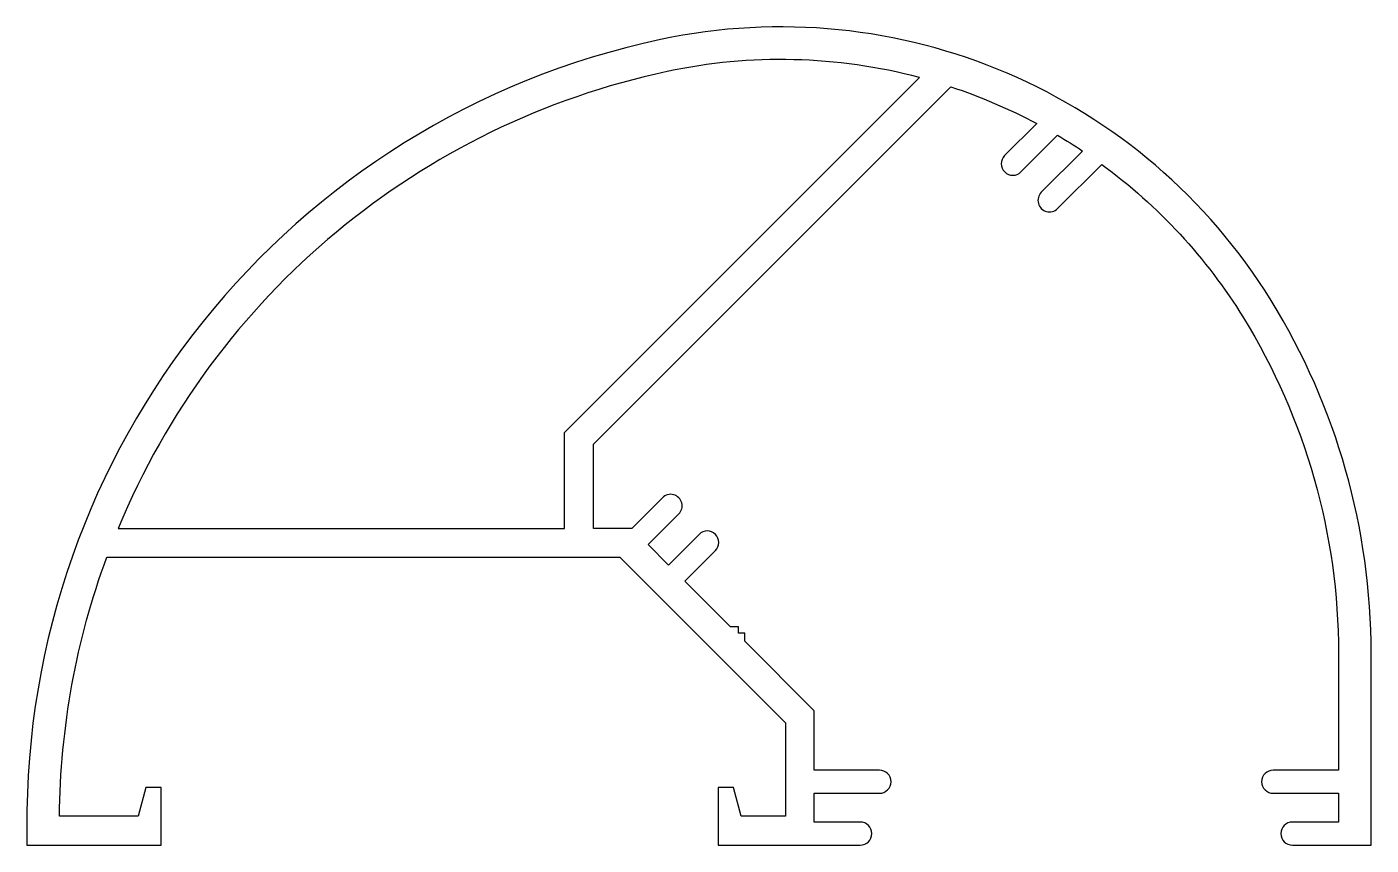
# Model space of a CAD drawing. Extents: x 730.1 to 800.1, y 592.2 to 634.9.
import ezdxf

# ---------------------------------------------------------------- set-up
doc = ezdxf.new("R2010")
doc.units = 0
doc.layers.get('0').update_dxf_attribs({"linetype": 'CONTINUOUS'})

msp = doc.modelspace()

# ---------------------------------------------------------------- linework, layer by layer
msp.add_lwpolyline([(778.254, 631.731, -0.043), (782.72, 629.819), (781.05, 628.148, 1), (781.899, 627.3), (783.806, 629.207, -0.013592), (785.108, 628.388), (782.959, 626.239, 1), (783.808, 625.391), (786.107, 627.69, -0.096942), (793.482, 619.702, -0.13896), (798.433, 602.232), (798.433, 596.132), (795.033, 596.132, 1), (795.033, 594.932), (798.433, 594.932), (798.433, 593.432), (796.033, 593.432, 1), (796.033, 592.232), (800.133, 592.232), (800.133, 602.232, 0.13896), (794.93, 620.594, 0.317234), (763.128, 634.194, 0.356082), (730.133, 593.087), (730.133, 592.232), (737.133, 592.232), (737.133, 595.232), (736.333, 595.232), (735.933, 593.732), (731.833, 593.732, -0.086407), (734.295, 607.232), (761.012, 607.232), (769.633, 598.61), (769.633, 593.732), (767.333, 593.732), (766.933, 595.232), (766.133, 595.232), (766.133, 592.232), (773.533, 592.232, 1), (773.533, 593.432), (771.133, 593.432), (771.133, 594.932), (774.533, 594.932, 1), (774.533, 596.132), (771.133, 596.132), (771.133, 599.232), (767.511, 602.854), (767.511, 603.278), (767.193, 603.278), (767.193, 603.596), (766.768, 603.596), (764.391, 605.974), (765.989, 607.571, 1), (765.14, 608.42), (763.543, 606.822), (762.482, 607.883), (764.08, 609.481, 1), (763.231, 610.329), (761.633, 608.732), (759.633, 608.732), (759.633, 613.11), (778.254, 631.731)], format="xyb")
msp.add_lwpolyline([(734.882, 608.732), (758.133, 608.732), (758.133, 613.732), (776.618, 632.216, 0.117675), (763.483, 632.531, 0.246706)], format="xyb", close=True)

doc.saveas('drawing.dxf')
